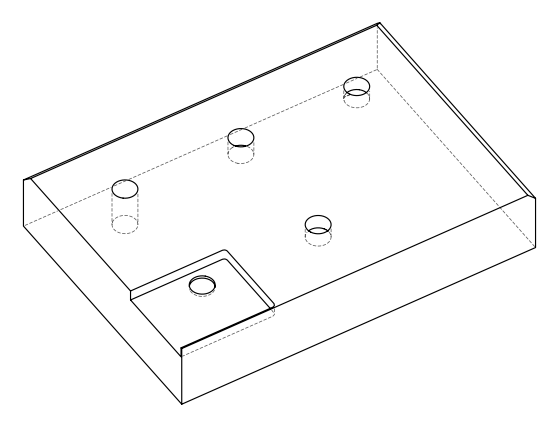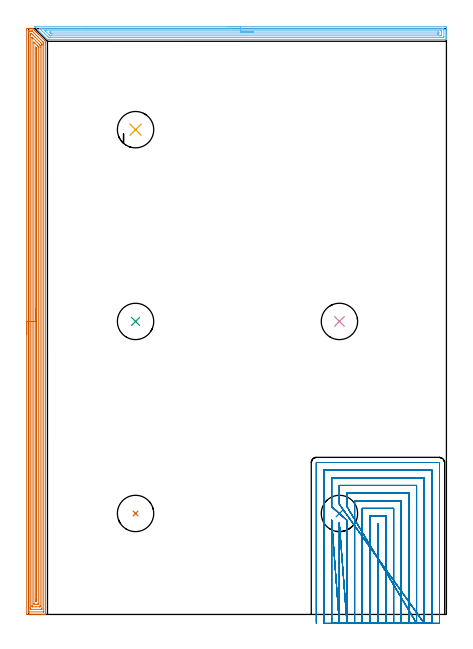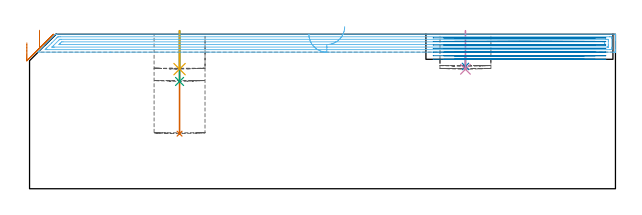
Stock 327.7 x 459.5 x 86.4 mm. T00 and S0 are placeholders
(PLAN: 8 operations, 2 tool changes, 78.5 min)
(1 INDEXABLE_INSERT_DRILL_BLIND_HOLE_FROM_SOLID | STEP1POCKET | NXT0302_028 | 0.23 min | 35221 mm3)
(2 INDEXABLE_INSERT_DRILL_BLIND_HOLE_FROM_SOLID_1 | STEP1POCKET_1 | NXT0302_028 | 0.03 min | 11257 mm3)
(3 INDEXABLE_INSERT_DRILL_BLIND_HOLE_FROM_SOLID_2 | STEP1POCKET_2 | NXT0302_028 | 0.12 min | 16612 mm3)
(4 INDEXABLE_INSERT_DRILL_BLIND_HOLE_FROM_SOLID_3 | STEP1POCKET_3 | NXT0302_028 | 0.09 min | 12276 mm3)
(5 INDEXABLE_INSERT_DRILL_BLIND_HOLE_FROM_SOLID_4 | STEP1POCKET_4 | NXT0302_028 | 0.09 min | 12211 mm3)
(6 AREA_MILL | FG_CHAMFER_SURFACE | UGT0205_001 | 10.4 min | 16354 mm3)
(7 AREA_MILL_1 | FG_CHAMFER_SURFACE_1 | UGT0205_001 | 22.1 min | 49780 mm3)
(8 MILL_SLOT | SLOT_PARTIAL_RECTANGULAR | UGT0201_126 | Follow Part, ap 2, ae 75% | 45.48 min | 171388 mm3)
(TOOL NXT0302_028 | Index. Insert Drill 28.5mm [880-D2850L32-03] | D28.5 PA176 FL86 Z2)
(TOOL UGT0205_001 | Chamfer Mill 20 x 3 x 45 deg. | D20 FL50 Z2)
(TOOL UGT0201_126 | Carbide End Mill 8.0 | D8 FL15 Z4)
(OP 1 INDEXABLE_INSERT_DRILL_BLIND_HOLE_FROM_SOLID)
G17 G21 G94 G90
T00 M6
G54
G17 G0 G90 X83.9 Y79.2 S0 M3
G43 Z96.4 H1
G94 G81 G98 Z30.8 F250. R88.4
G80
M5
M2
(OP 2 INDEXABLE_INSERT_DRILL_BLIND_HOLE_FROM_SOLID_1)
G17 G21 G94 G90
T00 M6
G54
G17 G0 G90 X243.8 Y79.2 S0 M3
G43 Z96.4 H1
G94 G81 G98 Z68.4 F250. R74.4
G80
M5
M2
(OP 3 INDEXABLE_INSERT_DRILL_BLIND_HOLE_FROM_SOLID_2)
G17 G21 G94 G90
T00 M6
G54
G17 G0 G90 X83.9 Y229.8 S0 M3
G43 Z96.4 H1
G94 G81 G98 Z60. F250. R88.4
G80
M5
M2
(OP 4 INDEXABLE_INSERT_DRILL_BLIND_HOLE_FROM_SOLID_3)
G17 G21 G94 G90
T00 M6
G54
G17 G0 G90 X243.8 Y229.8 S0 M3
G43 Z96.4 H1
G94 G81 G98 Z66.8 F250. R88.4
G80
M5
M2
(OP 5 INDEXABLE_INSERT_DRILL_BLIND_HOLE_FROM_SOLID_4)
G17 G21 G94 G90
T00 M6
G54
G17 G0 G90 X83.9 Y380.2 S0 M3
G43 Z96.4 H1
G94 G81 G98 Z66.9 F250. R88.4
G80
M5
M2
(OP 6 AREA_MILL)
G17 G21 G94 G90
T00 M6
G54
G17 G0 G90 X156.25 Y461. S1061 M3
G43 Z96.4 H0
Z86.4
G94 G1 X156.288 Z85.528 F250.
X156.402 Z84.664
X156.591 Z83.812
X156.853 Z82.98
X157.187 Z82.174
X157.59 Z81.4
X158.059 Z80.664
X158.59 Z79.972
X159.179 Z79.329
X159.822 Z78.74
X160.514 Z78.209
X161.25 Z77.74
X162.024 Z77.337
X162.83 Z77.003
X163.662 Z76.741
X164.514 Z76.552
X165.379 Z76.438
X166.25 Z76.4
X326.522
X327.08 Y460.998 Z76.402
X327.632 Y460.994 Z76.404
X327.692 Y460.992 Z76.406
X327.696 Y460.444 Z76.953
X327.7 Y459.827 Z77.57
Y454.222 Z83.172
Y453.678 Z83.719
Y453.333 Z84.063
Y452.789 Z84.607
Y452.444 Z84.951
Y451.755 Z85.645
Y451.431 Z85.969
X327.692 Y451.041 Z86.35
X327.69 Y451.003 Z86.388
X327.527 Y451. Z86.4
X15.249
X14.799 Y451.006 Z86.392
X14.738 Y451.062 Z86.337
X5.354 Y460.444 Z76.952
X5.166 Y460.634 Z76.766
X5.122 Y460.678 Z76.722
X4.91 Y460.889 Z76.509
X4.825 Y460.978 Z76.42
X4.817 Y460.994 Z76.403
X4.825 Y460.999 Z76.399
X45.349 Y461. Z76.4
X166.25
Y459.586 Z77.814
X324.369
X325.264 Y459.585 Z77.815
X325.293 Y459.583 Z77.817
X325.69 Y459.556 Z77.844
X325.698 Y459.153 Z78.247
X325.699 Y458.667 Z78.733
X325.7 Y458.262 Z79.138
X325.699 Y453.333 Z84.067
X325.698 Y452.93 Z84.47
X325.69 Y452.444 Z84.956
X325.321 Y452.416 Z84.984
X325.293 Y452.415 Z84.985
X324.43 Y452.414 Z84.986
X17.066
X16.171 Y452.416 Z84.984
X16.142 Y452.417 Z84.983
X15.817 Y452.444 Z84.956
X15.249 Y453.003 Z84.397
X12.414 Y455.836 Z81.564
X9.583 Y458.667 Z78.733
X8.994 Y459.259 Z78.141
X8.706 Y459.556 Z77.844
X8.967 Y459.583 Z77.817
X8.994 Y459.584 Z77.816
X9.857 Y459.586 Z77.814
X166.25
Y458.171 Z79.229
X323.111
X323.506 Y458.169 Z79.231
X323.637 Y458.167 Z79.233
X323.677 Y458.165 Z79.235
X323.69 Y458.099 Z79.301
X323.695 Y457.971 Z79.429
X323.698 Y457.778 Z79.622
X323.7 Y457.585 Z79.815
Y456.889 Z80.511
Y454.918 Z82.482
X323.699 Y454.222 Z83.178
X323.697 Y454.032 Z83.368
X323.69 Y453.843 Z83.557
X323.506 Y453.835 Z83.565
X323.006 Y453.831 Z83.569
X322.612 Y453.829 Z83.571
X322.115 Y453.828 Z83.572
X17.929 Y453.829 Z83.571
X17.43 Y453.83 Z83.57
X17.036 Y453.833 Z83.567
X16.906 Y453.835 Z83.565
X16.866 Y453.845 Z83.555
X16.831 Y453.876 Z83.524
X16.758 Y453.945 Z83.455
X16.478 Y454.222 Z83.178
X16.142 Y454.557 Z82.843
X13.462 Y457.237 Z80.163
X12.923 Y457.778 Z79.622
X12.568 Y458.138 Z79.262
X12.551 Y458.165 Z79.235
X12.568 Y458.166 Z79.234
X13.067 Y458.17 Z79.23
X13.462 Y458.171 Z79.229
X13.96
X166.25
Y456.757 Z80.643
X320.958
X321.616 Y456.752 Z80.648
X321.689 Y456.75 Z80.65
X321.693 Y456.653 Z80.747
X321.697 Y456.442 Z80.958
X321.7 Y456.019 Z81.381
Y456. Z81.4
X321.696 Y455.565 Z81.835
X321.691 Y455.348 Z82.052
X321.686 Y455.249 Z82.151
X321.582 Y455.247 Z82.153
X320.825 Y455.243 Z82.157
X320.693
X18.69
X17.929 Y455.25 Z82.15
X17.152 Y456. Z81.4
X17.036 Y456.115 Z81.285
X16.42 Y456.75 Z80.65
X17.036 Y456.756 Z80.644
X17.168 Y456.757 Z80.643
X166.25
X167.122 Z80.681
X167.987 Z80.795
X168.838 Z80.983
X169.67 Z81.246
X170.476 Z81.58
X171.25 Z81.982
X171.986 Z82.451
X172.678 Z82.982
X173.321 Z83.572
X173.911 Z84.215
X174.442 Z84.907
X174.91 Z85.643
X175.313 Z86.417
X175.647 Z87.223
X175.909 Z88.055
X176.098 Z88.906
X176.212 Z89.771
X176.25 Z90.643
G0 Z96.4
M5
M2
(OP 7 AREA_MILL_1)
G17 G21 G94 G90
T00 M6
G54
G17 G0 G90 X-1.5 Y219.75 S1061 M3
G43 Z96.4 H0
Z81.6
G94 G1 Y219.788 Z80.728 F250.
Y219.902 Z79.863
Y220.091 Z79.012
Y220.353 Z78.18
Y220.687 Z77.374
Y221.09 Z76.6
Y221.558 Z75.864
Y222.09 Z75.172
Y222.679 Z74.529
Y223.322 Z73.939
Y224.014 Z73.408
Y224.75 Z72.94
Y225.524 Z72.537
Y226.33 Z72.203
Y227.162 Z71.941
Y228.014 Z71.752
Y228.878 Z71.638
Y229.75 Z71.6
Y458.383
X-1.499 Y458.883 Z71.601
X-1.496 Y459.272 Z71.602
X-1.492 Y459.49 Z71.604
X-1.114 Y459.5 Z71.981
X1.516 Z74.612
X2.186 Z75.286
X3.012 Z76.112
X3.27 Y459.497 Z76.369
X3.293 Y459.495 Z76.392
X3.322 Y459.478 Z76.421
X3.506 Y459.295 Z76.605
X3.562 Y459.24 Z76.659
X3.62 Y459.18 Z76.719
X3.793 Y459.008 Z76.892
X3.854 Y458.947 Z76.951
X3.918 Y458.883 Z77.017
X4.08 Y458.721 Z77.179
X4.146 Y458.655 Z77.243
X4.785 Y458.015 Z77.885
X5.023 Y457.779 Z78.119
X5.616 Y457.185 Z78.715
X5.705 Y457.096 Z78.803
X5.9 Y456.902 Z78.996
X6.446 Y456.354 Z79.546
X6.777 Y456.025 Z79.873
X7.277 Y455.523 Z80.377
X7.654 Y455.148 Z80.75
X12.914 Y449.886 Z86.013
X13.242 Y449.556 Z86.341
X13.293 Y449.501 Z86.392
X13.3 Y449.056 Z86.4
Y0.171
X13.298 Y0.01 Z86.389
X13.155 Y0.003 Z86.247
X13.005 Y0. Z86.104
X12.708 Z85.807
X12.037 Z85.132
X10.825 Z83.922
X10.284 Z83.378
X-1.114 Z71.983
X-1.388 Y0.003 Z71.709
X-1.492 Y0.01 Z71.605
X-1.499 Y0.116 Z71.599
X-1.5 Y0.617 Z71.6
Y229.75
X-0.086 Z73.014
Y457.096
X-0.084 Y457.465 Z73.016
X-0.082 Y457.487 Z73.018
X-0.08 Y457.49 Z73.02
X-0.065 Y457.494 Z73.035
X0.005 Y457.498 Z73.105
X0.111 Y457.5 Z73.211
X0.243 Z73.343
X1.12 Z74.22
X1.997 Z75.097
X2.393 Y457.497 Z75.493
X2.789 Y457.492 Z75.889
X2.841 Y457.49 Z75.941
X2.87 Y457.468 Z75.97
X2.926 Y457.419 Z76.026
X3.035 Y457.313 Z76.135
X3.254 Y457.096 Z76.354
X11.294 Y449.056 Z84.394
X11.432 Y448.915 Z84.532
X11.723 Y448.615 Z84.823
X11.879 Y448.451 Z84.979
X11.881 Y448.409 Z84.981
X11.884 Y448.319 Z84.984
X11.885 Y448.163 Z84.985
X11.886 Y447.424 Z84.986
Y2.404
X11.884 Y2.035 Z84.984
X11.882 Y2.013 Z84.982
X11.88 Y2.01 Z84.98
X11.865 Y2.006 Z84.965
X11.795 Y2.002 Z84.895
X11.689 Y2. Z84.789
X11.557 Z84.657
X0.159 Z73.259
X-0.019 Y2.003 Z73.081
X-0.05 Y2.005 Z73.05
X-0.079 Y2.01 Z73.021
X-0.08 Y2.051 Z73.02
X-0.084 Y2.248 Z73.016
X-0.085 Y2.404 Z73.015
X-0.086 Y3.143 Z73.014
Y229.75
X1.328 Z74.428
X1.329 Y454.607 Z74.429
X1.334 Y455.309 Z74.434
X1.336 Y455.493 Z74.436
X1.516 Y455.494 Z74.616
X2.21 Y455.496 Z75.31
X2.393 Y455.49 Z75.493
X2.584 Y455.309 Z75.684
X3.27 Y454.63 Z76.37
X3.485 Y454.416 Z76.585
X9.737 Y448.163 Z82.837
X10.284 Y447.61 Z83.384
X10.449 Y447.44 Z83.549
X10.464 Y447.27 Z83.564
X10.467 Y447.083 Z83.567
X10.471 Y446.376 Z83.571
Y446.185
Y4.893
X10.466 Y4.191 Z83.566
X10.464 Y4.007 Z83.564
X9.407 Y4. Z82.507
X1.702 Y4.001 Z74.802
X1.516 Y4.005 Z74.616
X1.336 Y4.01 Z74.436
X1.332 Y4.191 Z74.432
X1.33 Y4.38 Z74.43
X1.329 Y5.084 Z74.429
X1.328 Y5.275 Z74.428
Y229.75
X2.743 Z75.843
Y451.736
X2.746 Y452.27 Z75.846
X2.75 Y452.63 Z75.85
X2.757 Y452.684 Z75.857
X2.817 Y452.63 Z75.917
X3.27 Y452.181 Z76.37
X3.715 Y451.736 Z76.815
X8.18 Y447.27 Z81.28
X8.53 Y446.913 Z81.63
X9.05 Y446.376 Z82.15
X9.055 Y445.842 Z82.155
X9.057 Y444.59 Z82.157
Y6.871
X9.056 Y6.335 Z82.156
X9.053 Y6.155 Z82.153
X9.05 Y6.021 Z82.15
X8.957 Y6.01 Z82.057
X8.53 Y6.001 Z81.63
X8.508 Y6. Z81.608
X5.9 Z79.
X3.247 Z76.347
X2.845 Y6.007 Z75.945
X2.751 Y6.01 Z75.851
X2.747 Y6.073 Z75.847
X2.745 Y6.14 Z75.845
X2.743 Y6.514 Z75.843
Y6.871
Y229.75
X4.157 Z77.257
Y448.152
X4.159 Y448.597 Z77.259
X4.162 Y448.812 Z77.262
X4.163 Y448.824 Z77.263
X4.175 Y448.816 Z77.275
X4.218 Y448.78 Z77.318
X4.276 Y448.724 Z77.376
X6.777 Y446.225 Z79.877
X7.514 Y445.483 Z80.614
X7.622 Y445.368 Z80.722
X7.636 Y445.341 Z80.736
X7.639 Y445.317 Z80.739
X7.641 Y445.262 Z80.741
X7.643 Y445.042 Z80.743
Y444.6
Y8.668
X7.636 Y8.216 Z80.736
X7.63 Y8.01 Z80.73
X7.418 Y8.004 Z80.518
X6.777 Y8.001 Z79.877
X6.545 Y8. Z79.645
X4.791 Y8.001 Z77.891
X4.285 Y8.007 Z77.385
X4.166 Y8.01 Z77.266
X4.157 Y8.657 Z77.257
Y229.75
X5.571 Z78.671
X5.572 Y444.031 Z78.672
X5.575 Y444.59 Z78.675
X5.578 Y444.918 Z78.678
X5.9 Y444.644 Z79.
X5.961 Y444.59 Z79.061
X6.027 Y444.522 Z79.127
X6.162 Y444.378 Z79.262
X6.223 Y444.312 Z79.323
X6.225 Y444.295 Z79.325
X6.227 Y444.257 Z79.327
X6.229 Y443.696 Z79.329
Y443.361
Y11.002
X6.226 Y10.444 Z79.326
X6.223 Y10.115 Z79.323
X6.22 Y10.01 Z79.32
X6.118 Y10.007 Z79.218
X5.9 Y10.004 Z79.
X5.755 Y10.006 Z78.855
X5.639 Y10.01 Z78.739
X5.578 Y10.022 Z78.678
X5.576 Y10.109 Z78.676
X5.573 Y10.444 Z78.673
X5.571 Y10.778 Z78.671
Y11.337
Y229.75
Y230.622 Z78.709
Y231.486 Z78.823
Y232.338 Z79.012
Y233.17 Z79.274
Y233.976 Z79.608
Y234.75 Z80.011
Y235.486 Z80.48
Y236.178 Z81.011
Y236.821 Z81.6
Y237.41 Z82.243
Y237.942 Z82.935
Y238.41 Z83.671
Y238.813 Z84.445
Y239.147 Z85.251
Y239.409 Z86.083
Y239.598 Z86.935
Y239.712 Z87.799
Y239.75 Z88.671
G0 Z96.4
M5
M2
(OP 8 MILL_SLOT)
G17 G21 G94 G90
T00 M6
G54
G17 G0 G90 X274.3 Y-7. S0 M3
G43 Z96.4 H0
Z84.4
G94 G1 Y-4. F250.
Y71.2 F500.
X273.7
Y-4.
Y-7. F250.
X280.3
Y-4.
Y77.2 F500.
X267.7
Y-4.
Y-7. F250.
X286.3
Y-4.
Y83.2 F500.
X261.7
Y-4.
Y-7. F250.
X292.3
Y-4.
Y89.2 F500.
X255.7
Y-4.
Y-7. F250.
X298.3
Y-4.
Y95.2 F500.
X249.7
Y87.58
Y84.58 F250.
X304.3 Y-7. F500.
Y-4. F250.
Y101.2 F500.
X243.7
Y89.446
Y86.446 F250.
X310.3 Y-7. F500.
Y-4. F250.
Y107.2 F500.
X237.7
Y87.433
Y84.433 F250.
X249.7 Y73.823 F500.
Y70.823 F250.
Y-4. F500.
Y-7. F250.
X243.7 Y71.955 F500.
Y68.955 F250.
Y-4. F500.
Y-7. F250.
X237.7 Y73.964 F500.
Y70.964 F250.
Y-4. F500.
Y-7. F250.
X316.3
Y-4.
Y113.2 F500.
X231.7
Y-4.
Y-7. F250.
X322.3
Y-4.
Y119. F500.
G3 X322.1 Y119.2 R0.2
G1 X225.9
G3 X225.7 Y119. R0.2
G1 Y-4.
Y-7. F250.
G0 X274.3 Z82.4
G1 Y-4.
Y71.2 F500.
X273.7
Y-4.
Y-7. F250.
X280.3
Y-4.
Y77.2 F500.
X267.7
Y-4.
Y-7. F250.
X286.3
Y-4.
Y83.2 F500.
X261.7
Y-4.
Y-7. F250.
X292.3
Y-4.
Y89.2 F500.
X255.7
Y-4.
Y-7. F250.
X298.3
Y-4.
Y95.2 F500.
X249.7
Y87.579
Y84.579 F250.
X304.3 Y-7. F500.
Y-4. F250.
Y101.2 F500.
X243.7
Y89.445
Y86.445 F250.
X310.3 Y-7. F500.
Y-4. F250.
Y107.2 F500.
X237.7
Y87.432
Y84.432 F250.
X249.7 Y73.823 F500.
Y70.823 F250.
Y-4. F500.
Y-7. F250.
X243.7 Y71.955 F500.
Y68.955 F250.
Y-4. F500.
Y-7. F250.
X237.7 Y73.964 F500.
Y70.964 F250.
Y-4. F500.
Y-7. F250.
X316.3
Y-4.
Y113.2 F500.
X231.7
Y-4.
Y-7. F250.
X322.3
Y-4.
Y119. F500.
G3 X322.1 Y119.2 R0.2
G1 X225.9
G3 X225.7 Y119. R0.2
G1 Y-4.
Y-7. F250.
G0 X274.3 Z80.4
G1 Y-4.
Y71.2 F500.
X273.7
Y-4.
Y-7. F250.
X280.3
Y-4.
Y77.2 F500.
X267.7
Y-4.
Y-7. F250.
X286.3
Y-4.
Y83.2 F500.
X261.7
Y-4.
Y-7. F250.
X292.3
Y-4.
Y89.2 F500.
X255.7
Y-4.
Y-7. F250.
X298.3
Y-4.
Y95.2 F500.
X249.7
Y87.579
Y84.579 F250.
X304.3 Y-7. F500.
Y-4. F250.
Y101.2 F500.
X243.7
Y89.445
Y86.445 F250.
X310.3 Y-7. F500.
Y-4. F250.
Y107.2 F500.
X237.7
Y87.432
Y84.432 F250.
X249.7 Y73.823 F500.
Y70.823 F250.
Y-4. F500.
Y-7. F250.
X243.7 Y71.955 F500.
Y68.955 F250.
Y-4. F500.
Y-7. F250.
X237.7 Y73.964 F500.
Y70.964 F250.
Y-4. F500.
Y-7. F250.
X316.3
Y-4.
Y113.2 F500.
X231.7
Y-4.
Y-7. F250.
X322.3
Y-4.
Y119. F500.
G3 X322.1 Y119.2 R0.2
G1 X225.9
G3 X225.7 Y119. R0.2
G1 Y-4.
Y-7. F250.
G0 X274.3 Z78.4
G1 Y-4.
Y71.2 F500.
X273.7
Y-4.
Y-7. F250.
X280.3
Y-4.
Y77.2 F500.
X267.7
Y-4.
Y-7. F250.
X286.3
Y-4.
Y83.2 F500.
X261.7
Y-4.
Y-7. F250.
X292.3
Y-4.
Y89.2 F500.
X255.7
Y-4.
Y-7. F250.
X298.3
Y-4.
Y95.2 F500.
X249.7
Y87.579
Y84.579 F250.
X304.3 Y-7. F500.
Y-4. F250.
Y101.2 F500.
X243.7
Y89.445
Y86.445 F250.
X310.3 Y-7. F500.
Y-4. F250.
Y107.2 F500.
X237.7
Y87.432
Y84.432 F250.
X249.7 Y73.823 F500.
Y70.823 F250.
Y-4. F500.
Y-7. F250.
X243.7 Y71.955 F500.
Y68.955 F250.
Y-4. F500.
Y-7. F250.
X237.7 Y73.964 F500.
Y70.964 F250.
Y-4. F500.
Y-7. F250.
X316.3
Y-4.
Y113.2 F500.
X231.7
Y-4.
Y-7. F250.
X322.3
Y-4.
Y119. F500.
G3 X322.1 Y119.2 R0.2
G1 X225.9
G3 X225.7 Y119. R0.2
G1 Y-4.
Y-7. F250.
G0 X274.3 Z76.4
G1 Y-4.
Y71.2 F500.
X273.7
Y-4.
Y-7. F250.
X280.3
Y-4.
Y77.2 F500.
X267.7
Y-4.
Y-7. F250.
X286.3
Y-4.
Y83.2 F500.
X261.7
Y-4.
Y-7. F250.
X292.3
Y-4.
Y89.2 F500.
X255.7
Y-4.
Y-7. F250.
X298.3
Y-4.
Y95.2 F500.
X249.7
Y87.579
Y84.579 F250.
X304.3 Y-7. F500.
Y-4. F250.
Y101.2 F500.
X243.7
Y89.445
Y86.445 F250.
X310.3 Y-7. F500.
Y-4. F250.
Y107.2 F500.
X237.7
Y87.432
Y84.432 F250.
X249.7 Y73.823 F500.
Y70.823 F250.
Y-4. F500.
Y-7. F250.
X243.7 Y71.955 F500.
Y68.955 F250.
Y-4. F500.
Y-7. F250.
X237.7 Y73.964 F500.
Y70.964 F250.
Y-4. F500.
Y-7. F250.
X316.3
Y-4.
Y113.2 F500.
X231.7
Y-4.
Y-7. F250.
X322.3
Y-4.
Y119. F500.
G3 X322.1 Y119.2 R0.2
G1 X225.9
G3 X225.7 Y119. R0.2
G1 Y-4.
Y-7. F250.
G0 X274.3 Z74.4
G1 Y-4.
Y71.2 F500.
X273.7
Y-4.
Y-7. F250.
X280.3
Y-4.
Y77.2 F500.
X267.7
Y-4.
Y-7. F250.
X286.3
Y-4.
Y83.2 F500.
X261.7
Y-4.
Y-7. F250.
X292.3
Y-4.
Y89.2 F500.
X255.7
Y-4.
Y-7. F250.
X298.3
Y-4.
Y95.2 F500.
X249.7
Y87.579
Y84.579 F250.
X304.3 Y-7. F500.
Y-4. F250.
Y101.2 F500.
X243.7
Y89.446
Y86.446 F250.
X310.3 Y-7. F500.
Y-4. F250.
Y107.2 F500.
X237.7
Y87.433
Y84.433 F250.
X249.7 Y73.83 F500.
Y70.83 F250.
Y-4. F500.
Y-7. F250.
X243.7 Y71.959 F500.
Y68.959 F250.
Y-4. F500.
Y-7. F250.
X237.7 Y73.965 F500.
Y70.965 F250.
Y-4. F500.
Y-7. F250.
X316.3
Y-4.
Y113.2 F500.
X231.7
Y-4.
Y-7. F250.
X322.3
Y-4.
Y119. F500.
G3 X322.1 Y119.2 R0.2
G1 X225.9
G3 X225.7 Y119. R0.2
G1 Y-4.
Y-7. F250.
G0 X274.3 Z72.4
G1 Y-4.
Y71.2 F500.
X273.7
Y-4.
Y-7. F250.
X280.3
Y-4.
Y77.2 F500.
X267.7
Y-4.
Y-7. F250.
X286.3
Y-4.
Y83.2 F500.
X261.7
Y-4.
Y-7. F250.
X292.3
Y-4.
Y89.2 F500.
X255.7
Y-4.
Y-7. F250.
X298.3
Y-4.
Y95.2 F500.
X249.7
Y87.579
Y84.579 F250.
X304.3 Y-7. F500.
Y-4. F250.
Y101.2 F500.
X243.7
Y89.445
Y86.445 F250.
X310.3 Y-7. F500.
Y-4. F250.
Y107.2 F500.
X237.7
Y87.432
Y84.432 F250.
X249.7 Y73.83 F500.
Y70.83 F250.
Y-4. F500.
Y-7. F250.
X243.7 Y71.959 F500.
Y68.959 F250.
Y-4. F500.
Y-7. F250.
X237.7 Y73.965 F500.
Y70.965 F250.
Y-4. F500.
Y-7. F250.
X316.3
Y-4.
Y113.2 F500.
X231.7
Y-4.
Y-7. F250.
X322.3
Y-4.
Y119. F500.
G3 X322.1 Y119.2 R0.2
G1 X225.9
G3 X225.7 Y119. R0.2
G1 Y-4.
Y-7. F250.
G0 Z96.4
M5
M2
